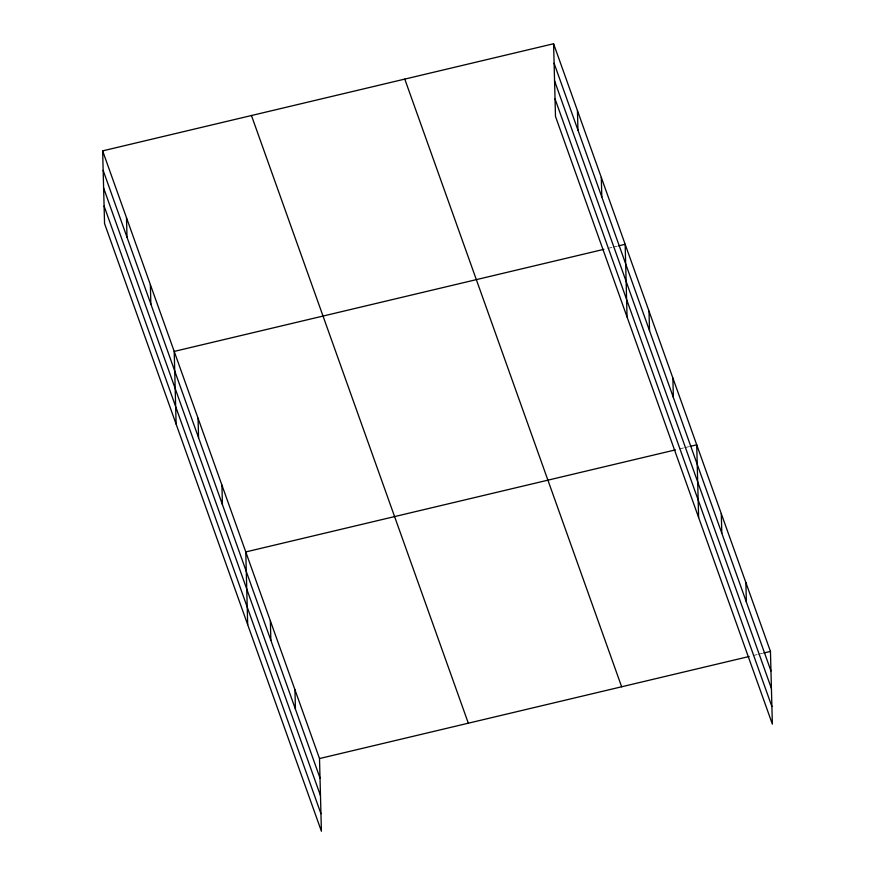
<?xml version="1.0" encoding="UTF-8"?>
<svg xmlns="http://www.w3.org/2000/svg" width="875" height="875" viewBox="0 0 875 875"><rect width="100%" height="100%" fill="white"/><g stroke="black" fill="none" stroke-linecap="round" stroke-linejoin="round"><path stroke-width="0.66" stroke-dasharray="4.38 3.28" d="M607.884 248.391L611.866 247.439M613.2 247.122L617.181 246.181M679.448 448.919L683.43 447.967M684.764 447.661L688.745 446.709M753.178 655.528L757.17 654.577M758.494 654.27L762.486 653.319"/><path stroke-width="1.31" d="M102.638 150.872L319.506 758.548L321.409 831.25L104.552 223.573L102.638 150.872L553.591 43.75L770.448 651.427L772.362 724.128L555.494 116.452L553.591 43.75M603.892 249.331L174.213 351.411L176.116 424.113M618.505 245.864L625.155 244.278L627.058 316.98M675.456 449.87L245.777 551.939L247.68 624.641M690.08 446.392L696.719 444.817L698.622 517.519M319.506 758.548L749.197 656.48M763.809 653.002L770.448 651.427M554.094 63.273L770.962 670.95M554.553 80.817L771.422 688.494M555.034 98.897L771.903 706.573M404.775 79.1L621.644 686.777M251.453 115.522L468.322 723.198M103.152 170.395L320.02 778.072M103.611 187.95L320.48 795.627M104.092 206.03L320.95 813.706M745.872 582.553L746.386 602.077M721.295 513.68L721.809 533.203M672.864 377.967L673.378 397.491M649.009 311.128L649.523 330.652M601.3 177.439L601.814 196.963M577.445 110.589L577.948 130.112M294.93 689.686L295.444 709.198M270.353 620.812L270.867 640.336M221.922 485.1L222.425 504.623M198.067 418.25L198.57 437.773M150.358 284.561L150.861 304.084M126.503 217.722L127.006 237.245"/></g></svg>
